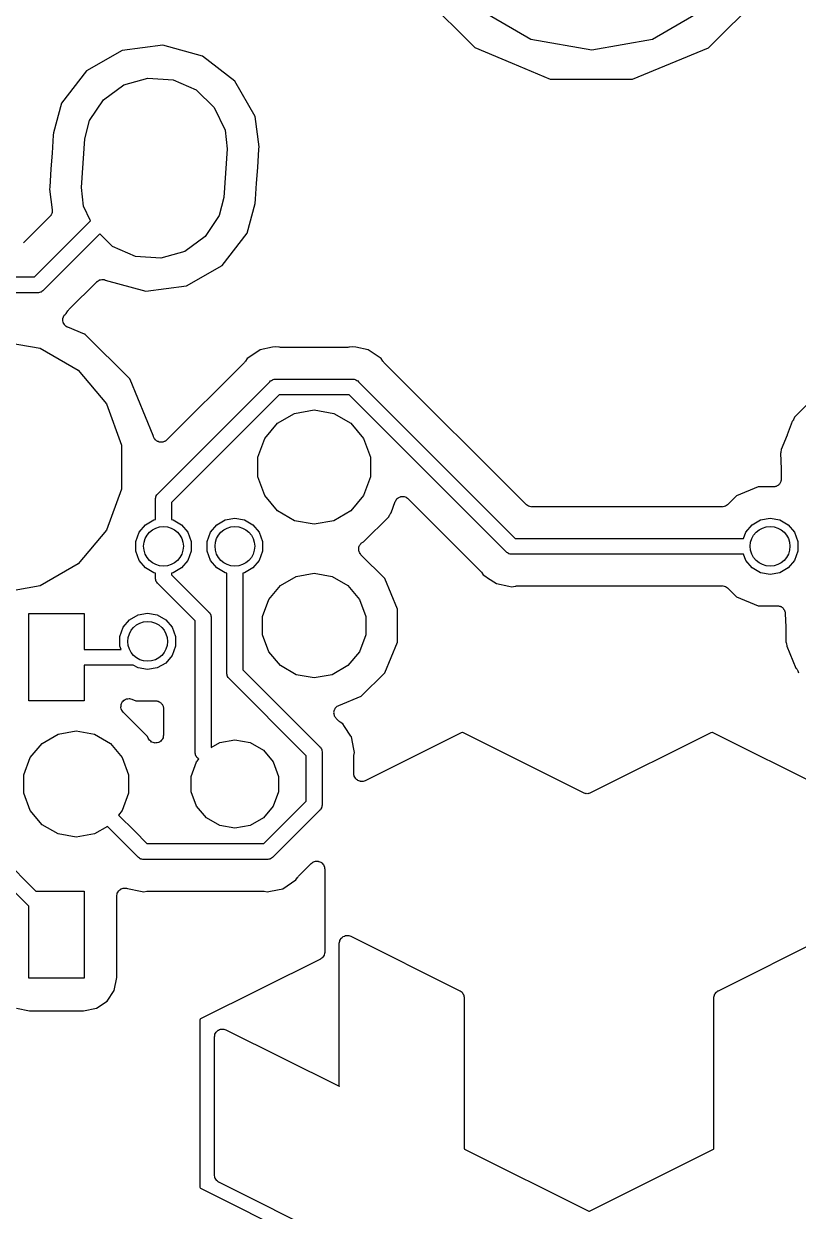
# Model space of a CAD drawing. Extents: x 240.1 to 314.9, y -176.2 to -102.8.
# Drawn here: x 287.45 to 299.85, y -141.47 to -122.44 of the extents above; entities that cross this region are included whole.
import ezdxf

# ---------------------------------------------------------------- set-up
doc = ezdxf.new("R2010")
doc.units = 0
doc.header["$MEASUREMENT"] = 0
doc.layers.add('BLACK', color=7, linetype='CONTINUOUS')

msp = doc.modelspace()

# ---------------------------------------------------------------- linework, layer by layer
at = {"layer": 'BLACK', "linetype": 'CONTINUOUS'}
for p, q in [((293.738, -121.886), (294.671, -122.819)), ((298.416, -122.822), (299.314, -121.924)), ((295.573, -122.687), (294.717, -122.193)), ((298.373, -122.193), (297.517, -122.687)), ((296.545, -122.858), (295.573, -122.687)), ((297.517, -122.687), (296.545, -122.858)), ((289.024, -122.864), (288.454, -123.191)), ((289.676, -122.781), (289.024, -122.864)), ((290.31, -122.953), (289.676, -122.781)), ((294.671, -122.819), (295.274, -123.069)), ((297.806, -123.073), (298.416, -122.823)), ((298.416, -122.823), (298.416, -122.822)), ((290.829, -123.354), (290.31, -122.953)), ((295.274, -123.069), (295.274, -123.069)), ((295.274, -123.069), (295.274, -123.069)), ((295.274, -123.069), (295.882, -123.323)), ((297.198, -123.325), (297.806, -123.073)), ((297.806, -123.073), (297.806, -123.073)), ((297.806, -123.073), (297.806, -123.073)), ((288.454, -123.191), (288.053, -123.71)), ((289.05, -123.417), (289.438, -123.306)), ((289.438, -123.306), (289.84, -123.334)), ((288.724, -123.655), (289.05, -123.417)), ((289.84, -123.334), (290.208, -123.497)), ((290.208, -123.497), (290.498, -123.777)), ((291.156, -123.924), (290.829, -123.354)), ((295.882, -123.323), (296.54, -123.323)), ((296.54, -123.323), (296.54, -123.323)), ((296.54, -123.323), (296.54, -123.323)), ((296.54, -123.323), (297.198, -123.325)), ((288.499, -123.989), (288.724, -123.655)), ((288.053, -123.71), (287.924, -124.184)), ((290.498, -123.777), (290.675, -124.139)), ((288.427, -124.282), (288.499, -123.989)), ((291.218, -124.411), (291.156, -123.924)), ((287.922, -124.22), (287.902, -124.51)), ((287.924, -124.184), (287.922, -124.22)), ((287.922, -124.22), (287.922, -124.22)), ((290.675, -124.139), (290.707, -124.439)), ((288.373, -125.061), (288.427, -124.282)), ((290.707, -124.439), (290.653, -125.218)), ((291.196, -124.737), (291.216, -124.447)), ((291.216, -124.447), (291.218, -124.411)), ((291.216, -124.447), (291.216, -124.447)), ((287.902, -124.51), (287.884, -124.763)), ((287.884, -124.763), (287.864, -125.053)), ((287.884, -124.763), (287.884, -124.763)), ((291.178, -124.99), (291.196, -124.737)), ((291.196, -124.737), (291.196, -124.737)), ((291.161, -125.247), (291.178, -124.99)), ((291.178, -124.99), (291.178, -124.99)), ((287.864, -125.053), (287.862, -125.089)), ((287.862, -125.089), (287.904, -125.418)), ((287.864, -125.053), (287.864, -125.053)), ((288.405, -125.361), (288.373, -125.061)), ((288.518, -125.593), (288.405, -125.361)), ((290.653, -125.218), (290.581, -125.511)), ((291.027, -125.79), (291.156, -125.316)), ((291.156, -125.316), (291.161, -125.247)), ((287.868, -125.524), (287.445, -125.947)), ((287.618, -126.492), (288.518, -125.593)), ((287.876, -125.513), (287.868, -125.524)), ((287.885, -125.503), (287.876, -125.513)), ((287.888, -125.495), (287.885, -125.503)), ((287.893, -125.488), (287.888, -125.495)), ((287.897, -125.475), (287.893, -125.488)), ((287.902, -125.462), (287.897, -125.475)), ((287.905, -125.445), (287.902, -125.454)), ((287.902, -125.454), (287.902, -125.462)), ((287.904, -125.418), (287.903, -125.432)), ((287.903, -125.432), (287.905, -125.445)), ((290.581, -125.511), (290.356, -125.845)), ((288.666, -125.804), (287.765, -126.705)), ((288.872, -126.003), (288.666, -125.804)), ((290.356, -125.845), (290.03, -126.083)), ((290.626, -126.309), (291.027, -125.79)), ((289.24, -126.166), (288.872, -126.003)), ((290.03, -126.083), (289.642, -126.194)), ((289.642, -126.194), (289.24, -126.166)), ((290.056, -126.636), (290.626, -126.309)), ((286.137, -126.492), (287.618, -126.492)), ((288.639, -126.555), (288.654, -126.544)), ((288.654, -126.544), (288.657, -126.544)), ((288.657, -126.544), (288.66, -126.542)), ((288.66, -126.542), (288.679, -126.538)), ((288.679, -126.538), (288.697, -126.533)), ((288.697, -126.533), (288.7, -126.533)), ((288.7, -126.533), (288.703, -126.533)), ((288.703, -126.533), (288.722, -126.535)), ((288.722, -126.535), (288.741, -126.537)), ((288.741, -126.537), (288.744, -126.538)), ((288.744, -126.538), (288.747, -126.539)), ((288.747, -126.539), (288.755, -126.543)), ((288.755, -126.543), (289.404, -126.719)), ((287.726, -126.736), (287.72, -126.737)), ((287.739, -126.726), (287.726, -126.736)), ((287.754, -126.718), (287.739, -126.726)), ((287.765, -126.705), (287.754, -126.718)), ((288.173, -127.015), (288.618, -126.57)), ((288.618, -126.57), (288.621, -126.568)), ((288.621, -126.568), (288.623, -126.566)), ((288.623, -126.566), (288.639, -126.555)), ((289.404, -126.719), (290.056, -126.636)), ((287.665, -126.746), (286.184, -126.746)), ((287.682, -126.747), (287.665, -126.746)), ((287.698, -126.743), (287.682, -126.747)), ((287.715, -126.74), (287.698, -126.743)), ((287.72, -126.737), (287.715, -126.74)), ((288.086, -127.131), (288.093, -127.114)), ((288.093, -127.114), (288.096, -127.111)), ((288.096, -127.111), (288.098, -127.107)), ((288.098, -127.107), (288.111, -127.095)), ((288.111, -127.095), (288.122, -127.082)), ((288.122, -127.082), (288.126, -127.079)), ((288.126, -127.079), (288.128, -127.078)), ((288.128, -127.078), (288.157, -127.034)), ((288.157, -127.034), (288.166, -127.025)), ((288.166, -127.025), (288.173, -127.015)), ((288.074, -127.19), (288.076, -127.173)), ((288.075, -127.195), (288.074, -127.19)), ((288.075, -127.199), (288.075, -127.195)), ((288.08, -127.216), (288.075, -127.199)), ((288.076, -127.155), (288.078, -127.151)), ((288.076, -127.173), (288.076, -127.155)), ((288.078, -127.146), (288.086, -127.131)), ((288.078, -127.151), (288.078, -127.146)), ((288.084, -127.233), (288.08, -127.216)), ((288.087, -127.237), (288.084, -127.233)), ((288.088, -127.241), (288.087, -127.237)), ((288.099, -127.255), (288.088, -127.241)), ((288.109, -127.27), (288.099, -127.255)), ((288.112, -127.272), (288.109, -127.27)), ((288.115, -127.276), (288.112, -127.272)), ((288.13, -127.285), (288.115, -127.276)), ((288.144, -127.296), (288.13, -127.285)), ((288.149, -127.297), (288.144, -127.296)), ((288.153, -127.299), (288.149, -127.297)), ((288.424, -127.409), (288.153, -127.299)), ((288.43, -127.413), (288.424, -127.409)), ((288.432, -127.414), (288.43, -127.413)), ((289.146, -128.128), (288.432, -127.414)), ((287.02, -127.515), (287.712, -127.637)), ((287.712, -127.637), (288.321, -127.989)), ((291.237, -127.66), (291.1, -127.751)), ((291.434, -127.621), (291.237, -127.66)), ((291.485, -127.611), (291.434, -127.621)), ((291.434, -127.621), (291.434, -127.621)), ((291.535, -127.621), (291.485, -127.611)), ((291.547, -127.621), (291.535, -127.621)), ((291.56, -127.623), (291.547, -127.621)), ((292.64, -127.623), (291.56, -127.623)), ((292.653, -127.621), (292.64, -127.623)), ((292.665, -127.621), (292.653, -127.621)), ((292.715, -127.611), (292.665, -127.621)), ((292.766, -127.621), (292.715, -127.611)), ((292.963, -127.66), (292.766, -127.621)), ((292.766, -127.621), (292.766, -127.621)), ((293.173, -127.8), (292.963, -127.66)), ((290.983, -127.862), (289.738, -129.106)), ((290.99, -127.852), (290.983, -127.862)), ((290.998, -127.843), (290.99, -127.852)), ((291.027, -127.8), (290.998, -127.843)), ((291.1, -127.751), (291.027, -127.8)), ((293.202, -127.843), (293.173, -127.8)), ((293.21, -127.852), (293.202, -127.843)), ((293.217, -127.862), (293.21, -127.852)), ((295.493, -130.138), (293.217, -127.862)), ((288.321, -127.989), (288.773, -128.528)), ((289.147, -128.13), (289.146, -128.128)), ((289.151, -128.137), (289.147, -128.13)), ((289.522, -129.032), (289.151, -128.137)), ((289.601, -129.962), (291.391, -128.172)), ((291.391, -128.172), (291.402, -128.159)), ((291.402, -128.159), (291.416, -128.151)), ((291.416, -128.151), (291.43, -128.141)), ((291.43, -128.141), (291.436, -128.14)), ((291.436, -128.14), (291.441, -128.137)), ((291.441, -128.137), (291.457, -128.134)), ((291.457, -128.134), (291.473, -128.13)), ((291.473, -128.13), (291.49, -128.131)), ((291.49, -128.131), (292.71, -128.131)), ((292.71, -128.131), (292.727, -128.13)), ((292.727, -128.13), (292.743, -128.134)), ((292.743, -128.134), (292.759, -128.137)), ((292.759, -128.137), (292.764, -128.14)), ((292.764, -128.14), (292.77, -128.141)), ((292.77, -128.141), (292.784, -128.151)), ((292.784, -128.151), (292.798, -128.159)), ((292.798, -128.159), (292.809, -128.172)), ((292.809, -128.172), (295.32, -130.683)), ((291.537, -128.385), (289.814, -130.108)), ((292.663, -128.385), (291.537, -128.385)), ((295.173, -130.896), (292.663, -128.385)), ((300.192, -128.346), (299.796, -128.742)), ((288.773, -128.528), (289.014, -129.188)), ((291.787, -128.68), (292.1, -128.625)), ((292.1, -128.625), (292.413, -128.68)), ((291.512, -128.839), (291.787, -128.68)), ((292.413, -128.68), (292.688, -128.839)), ((299.757, -128.809), (299.678, -129.026)), ((299.761, -128.806), (299.757, -128.809)), ((299.767, -128.796), (299.761, -128.806)), ((299.775, -128.787), (299.767, -128.796)), ((299.779, -128.777), (299.775, -128.787)), ((299.784, -128.769), (299.779, -128.777)), ((299.796, -128.742), (299.784, -128.769)), ((291.308, -129.083), (291.512, -128.839)), ((292.688, -128.839), (292.892, -129.083)), ((289.014, -129.188), (289.014, -129.892)), ((289.526, -129.051), (289.522, -129.032)), ((289.527, -129.053), (289.526, -129.051)), ((289.527, -129.055), (289.527, -129.053)), ((289.531, -129.065), (289.527, -129.055)), ((289.539, -129.077), (289.531, -129.065)), ((289.545, -129.089), (289.539, -129.077)), ((289.551, -129.095), (289.545, -129.089)), ((289.555, -129.102), (289.551, -129.095)), ((289.566, -129.111), (289.555, -129.102)), ((289.576, -129.121), (289.566, -129.111)), ((289.583, -129.124), (289.576, -129.121)), ((289.59, -129.129), (289.583, -129.124)), ((289.603, -129.133), (289.59, -129.129)), ((289.616, -129.139), (289.603, -129.133)), ((289.624, -129.14), (289.616, -129.139)), ((289.632, -129.142), (289.624, -129.14)), ((289.646, -129.142), (289.632, -129.142)), ((289.66, -129.143), (289.646, -129.142)), ((289.668, -129.141), (289.66, -129.143)), ((289.676, -129.14), (289.668, -129.141)), ((289.689, -129.135), (289.676, -129.14)), ((289.702, -129.132), (289.689, -129.135)), ((289.709, -129.127), (289.702, -129.132)), ((289.717, -129.124), (289.709, -129.127)), ((289.727, -129.114), (289.717, -129.124)), ((289.738, -129.106), (289.727, -129.114)), ((291.199, -129.381), (291.308, -129.083)), ((292.892, -129.083), (293.001, -129.381)), ((299.676, -129.031), (299.581, -129.26)), ((299.677, -129.028), (299.676, -129.031)), ((299.678, -129.026), (299.677, -129.028)), ((291.199, -129.699), (291.199, -129.381)), ((293.001, -129.381), (293.001, -129.699)), ((299.573, -129.311), (299.571, -129.319)), ((299.571, -129.319), (299.581, -129.567)), ((299.577, -129.29), (299.573, -129.311)), ((299.573, -129.311), (299.573, -129.311)), ((299.573, -129.311), (299.573, -129.311)), ((299.581, -129.268), (299.577, -129.29)), ((299.581, -129.26), (299.581, -129.268)), ((299.581, -129.268), (299.581, -129.268)), ((299.581, -129.268), (299.581, -129.268)), ((299.581, -129.567), (299.581, -129.57)), ((299.581, -129.57), (299.581, -129.572)), ((299.581, -129.572), (299.581, -129.731)), ((291.308, -129.997), (291.199, -129.699)), ((293.001, -129.699), (292.892, -129.997)), ((299.573, -129.774), (299.568, -129.784)), ((299.575, -129.763), (299.573, -129.774)), ((299.579, -129.753), (299.575, -129.763)), ((299.581, -129.731), (299.579, -129.741)), ((299.579, -129.741), (299.579, -129.753)), ((289.014, -129.892), (288.773, -130.552)), ((289.588, -129.973), (289.601, -129.962)), ((299.214, -129.857), (298.863, -130.003)), ((299.454, -129.857), (299.214, -129.857)), ((299.465, -129.856), (299.454, -129.857)), ((299.476, -129.856), (299.465, -129.856)), ((299.487, -129.852), (299.476, -129.856)), ((299.498, -129.85), (299.487, -129.852)), ((299.507, -129.844), (299.498, -129.85)), ((299.518, -129.84), (299.507, -129.844)), ((299.526, -129.833), (299.518, -129.84)), ((299.536, -129.828), (299.526, -129.833)), ((299.543, -129.819), (299.536, -129.828)), ((299.551, -129.812), (299.543, -129.819)), ((299.557, -129.803), (299.551, -129.812)), ((299.564, -129.794), (299.557, -129.803)), ((299.568, -129.784), (299.564, -129.794)), ((289.559, -130.045), (289.563, -130.028)), ((289.56, -130.061), (289.559, -130.045)), ((289.56, -130.17), (289.56, -130.061)), ((289.563, -130.028), (289.566, -130.012)), ((289.566, -130.012), (289.569, -130.007)), ((289.569, -130.007), (289.57, -130.001)), ((289.57, -130.001), (289.58, -129.987)), ((289.58, -129.987), (289.588, -129.973)), ((289.814, -130.108), (289.814, -130.381)), ((291.512, -130.241), (291.308, -129.997)), ((292.892, -129.997), (292.688, -130.241)), ((293.333, -130.271), (293.398, -130.094)), ((293.398, -130.094), (293.406, -130.079)), ((293.406, -130.079), (293.413, -130.064)), ((293.413, -130.064), (293.417, -130.06)), ((293.417, -130.06), (293.42, -130.056)), ((293.42, -130.056), (293.432, -130.045)), ((293.432, -130.045), (293.444, -130.033)), ((293.444, -130.033), (293.449, -130.031)), ((293.449, -130.031), (293.454, -130.027)), ((293.454, -130.027), (293.469, -130.022)), ((293.469, -130.022), (293.484, -130.015)), ((293.484, -130.015), (293.49, -130.014)), ((293.49, -130.014), (293.495, -130.012)), ((293.495, -130.012), (293.512, -130.012)), ((293.512, -130.012), (293.528, -130.011)), ((293.528, -130.011), (293.533, -130.012)), ((293.533, -130.012), (293.539, -130.012)), ((293.539, -130.012), (293.555, -130.018)), ((293.555, -130.018), (293.571, -130.022)), ((293.571, -130.022), (293.575, -130.026)), ((293.575, -130.026), (293.581, -130.027)), ((293.581, -130.027), (293.593, -130.038)), ((293.593, -130.038), (293.607, -130.048)), ((293.607, -130.048), (294.765, -131.206)), ((295.498, -130.141), (295.493, -130.138)), ((295.501, -130.145), (295.498, -130.141)), ((295.516, -130.154), (295.501, -130.145)), ((295.529, -130.163), (295.516, -130.154)), ((298.706, -130.154), (298.692, -130.163)), ((298.72, -130.145), (298.706, -130.154)), ((298.724, -130.141), (298.72, -130.145)), ((298.728, -130.138), (298.724, -130.141)), ((298.863, -130.003), (298.728, -130.138)), ((289.56, -130.381), (289.56, -130.17)), ((289.56, -130.17), (289.56, -130.17)), ((291.787, -130.4), (291.512, -130.241)), ((292.688, -130.241), (292.413, -130.4)), ((292.898, -130.734), (293.294, -130.338)), ((293.294, -130.338), (293.306, -130.311)), ((293.306, -130.311), (293.311, -130.303)), ((293.311, -130.303), (293.315, -130.293)), ((293.315, -130.293), (293.323, -130.284)), ((293.323, -130.284), (293.329, -130.274)), ((293.329, -130.274), (293.333, -130.271)), ((295.535, -130.165), (295.529, -130.163)), ((295.539, -130.167), (295.535, -130.165)), ((295.556, -130.17), (295.539, -130.167)), ((295.572, -130.175), (295.556, -130.17)), ((295.577, -130.174), (295.572, -130.175)), ((295.583, -130.175), (295.577, -130.174)), ((298.638, -130.175), (295.583, -130.175)), ((298.644, -130.174), (298.638, -130.175)), ((298.649, -130.175), (298.644, -130.174)), ((298.665, -130.17), (298.649, -130.175)), ((298.682, -130.167), (298.665, -130.17)), ((298.687, -130.165), (298.682, -130.167)), ((298.692, -130.163), (298.687, -130.165)), ((289.296, -130.584), (289.397, -130.464)), ((289.397, -130.464), (289.533, -130.386)), ((289.533, -130.386), (289.56, -130.381)), ((289.814, -130.381), (289.841, -130.386)), ((289.841, -130.386), (289.977, -130.464)), ((289.977, -130.464), (290.078, -130.584)), ((290.439, -130.584), (290.54, -130.464)), ((290.54, -130.464), (290.676, -130.386)), ((290.676, -130.386), (290.83, -130.359)), ((290.83, -130.359), (290.984, -130.386)), ((290.984, -130.386), (291.12, -130.464)), ((291.12, -130.464), (291.221, -130.584)), ((292.1, -130.455), (291.787, -130.4)), ((292.413, -130.4), (292.1, -130.455)), ((299.012, -130.584), (299.113, -130.464)), ((299.113, -130.464), (299.249, -130.386)), ((299.249, -130.386), (299.403, -130.359)), ((299.403, -130.359), (299.557, -130.386)), ((299.557, -130.386), (299.693, -130.464)), ((299.693, -130.464), (299.794, -130.584)), ((288.773, -130.552), (288.321, -131.091)), ((289.243, -130.732), (289.296, -130.584)), ((289.243, -130.888), (289.243, -130.732)), ((290.078, -130.584), (290.131, -130.732)), ((290.131, -130.732), (290.131, -130.888)), ((290.385, -130.732), (290.439, -130.584)), ((290.385, -130.888), (290.385, -130.732)), ((291.221, -130.584), (291.274, -130.732)), ((291.274, -130.732), (291.274, -130.888)), ((295.32, -130.683), (298.976, -130.683)), ((298.976, -130.683), (299.012, -130.584)), ((299.794, -130.584), (299.847, -130.732)), ((299.847, -130.732), (299.847, -130.888)), ((289.296, -131.036), (289.243, -130.888)), ((290.131, -130.888), (290.078, -131.036)), ((290.439, -131.036), (290.385, -130.888)), ((291.274, -130.888), (291.221, -131.036)), ((292.813, -130.866), (292.815, -130.852)), ((292.816, -130.874), (292.813, -130.866)), ((292.814, -130.838), (292.817, -130.83)), ((292.815, -130.852), (292.814, -130.838)), ((292.816, -130.882), (292.816, -130.874)), ((292.821, -130.895), (292.816, -130.882)), ((292.817, -130.822), (292.823, -130.809)), ((292.817, -130.83), (292.817, -130.822)), ((292.825, -130.908), (292.821, -130.895)), ((292.823, -130.809), (292.827, -130.796)), ((292.83, -130.915), (292.825, -130.908)), ((292.827, -130.796), (292.832, -130.789)), ((292.833, -130.923), (292.83, -130.915)), ((292.832, -130.789), (292.836, -130.782)), ((292.836, -130.782), (292.846, -130.772)), ((292.846, -130.772), (292.854, -130.761)), ((292.854, -130.761), (292.861, -130.756)), ((292.861, -130.756), (292.867, -130.75)), ((292.867, -130.75), (292.88, -130.745)), ((292.88, -130.745), (292.891, -130.737)), ((292.891, -130.737), (292.898, -130.734)), ((295.184, -130.909), (295.173, -130.896)), ((295.199, -130.917), (295.184, -130.909)), ((295.213, -130.927), (295.199, -130.917)), ((299.847, -130.888), (299.794, -131.036)), ((288.321, -131.091), (287.712, -131.443)), ((289.397, -131.156), (289.296, -131.036)), ((290.078, -131.036), (289.977, -131.156)), ((290.54, -131.156), (290.439, -131.036)), ((291.221, -131.036), (291.12, -131.156)), ((292.842, -130.933), (292.833, -130.923)), ((292.85, -130.944), (292.842, -130.933)), ((293.23, -131.325), (292.85, -130.944)), ((295.218, -130.928), (295.213, -130.927)), ((295.223, -130.931), (295.218, -130.928)), ((295.24, -130.934), (295.223, -130.931)), ((295.256, -130.938), (295.24, -130.934)), ((295.273, -130.937), (295.256, -130.938)), ((298.976, -130.937), (295.273, -130.937)), ((299.012, -131.036), (298.976, -130.937)), ((299.113, -131.156), (299.012, -131.036)), ((299.794, -131.036), (299.693, -131.156)), ((289.533, -131.234), (289.397, -131.156)), ((289.56, -131.239), (289.533, -131.234)), ((289.56, -131.312), (289.56, -131.239)), ((289.841, -131.234), (289.814, -131.239)), ((289.814, -131.239), (289.814, -131.265)), ((289.814, -131.265), (290.408, -131.859)), ((289.977, -131.156), (289.841, -131.234)), ((290.676, -131.234), (290.54, -131.156)), ((290.703, -131.239), (290.676, -131.234)), ((290.703, -132.836), (290.703, -131.239)), ((290.984, -131.234), (290.957, -131.239)), ((290.957, -131.239), (290.957, -132.789)), ((291.12, -131.156), (290.984, -131.234)), ((291.561, -131.438), (291.813, -131.292)), ((291.813, -131.292), (292.1, -131.242)), ((292.1, -131.242), (292.387, -131.292)), ((292.387, -131.292), (292.639, -131.438)), ((294.765, -131.206), (294.772, -131.216)), ((294.772, -131.216), (294.781, -131.225)), ((294.781, -131.225), (294.809, -131.268)), ((294.809, -131.268), (294.852, -131.296)), ((294.852, -131.296), (294.852, -131.296)), ((294.852, -131.296), (294.877, -131.313)), ((299.249, -131.234), (299.113, -131.156)), ((299.403, -131.261), (299.249, -131.234)), ((299.557, -131.234), (299.403, -131.261)), ((299.693, -131.156), (299.557, -131.234)), ((287.712, -131.443), (287.02, -131.565)), ((289.559, -131.329), (289.56, -131.312)), ((289.563, -131.346), (289.559, -131.329)), ((289.566, -131.362), (289.563, -131.346)), ((289.569, -131.367), (289.566, -131.362)), ((289.57, -131.373), (289.569, -131.367)), ((289.58, -131.386), (289.57, -131.373)), ((289.588, -131.401), (289.58, -131.386)), ((289.601, -131.412), (289.588, -131.401)), ((290.195, -132.006), (289.601, -131.412)), ((291.374, -131.661), (291.561, -131.438)), ((292.639, -131.438), (292.826, -131.661)), ((293.433, -131.815), (293.23, -131.325)), ((294.877, -131.313), (294.877, -131.313)), ((294.877, -131.313), (295.019, -131.408)), ((295.019, -131.408), (295.217, -131.447)), ((295.217, -131.447), (295.217, -131.447)), ((295.217, -131.447), (295.267, -131.457)), ((295.267, -131.457), (295.317, -131.447)), ((295.317, -131.447), (295.33, -131.447)), ((295.33, -131.447), (295.342, -131.445)), ((295.342, -131.445), (298.638, -131.445)), ((298.638, -131.445), (298.644, -131.446)), ((298.644, -131.446), (298.649, -131.445)), ((298.649, -131.445), (298.665, -131.45)), ((298.665, -131.45), (298.682, -131.453)), ((298.682, -131.453), (298.687, -131.455)), ((298.687, -131.455), (298.692, -131.457)), ((298.692, -131.457), (298.706, -131.466)), ((298.706, -131.466), (298.72, -131.475)), ((298.72, -131.475), (298.724, -131.479)), ((298.724, -131.479), (298.728, -131.482)), ((298.728, -131.482), (298.863, -131.617)), ((291.274, -131.934), (291.374, -131.661)), ((292.826, -131.661), (292.925, -131.934)), ((298.863, -131.617), (299.214, -131.762)), ((290.408, -131.859), (290.421, -131.87)), ((290.421, -131.87), (290.429, -131.885)), ((293.433, -132.345), (293.433, -131.815)), ((299.214, -131.762), (299.519, -131.762)), ((299.519, -131.762), (299.527, -131.764)), ((299.527, -131.764), (299.535, -131.764)), ((299.535, -131.764), (299.549, -131.768)), ((299.549, -131.768), (299.563, -131.77)), ((299.563, -131.77), (299.57, -131.774)), ((299.57, -131.774), (299.578, -131.777)), ((299.578, -131.777), (299.589, -131.785)), ((299.589, -131.785), (299.601, -131.792)), ((299.601, -131.792), (299.606, -131.798)), ((299.606, -131.798), (299.613, -131.803)), ((299.613, -131.803), (299.62, -131.815)), ((299.62, -131.815), (299.629, -131.826)), ((299.629, -131.826), (299.632, -131.834)), ((299.632, -131.834), (299.636, -131.841)), ((299.636, -131.841), (299.639, -131.854)), ((299.639, -131.854), (299.644, -131.867)), ((299.644, -131.867), (299.644, -131.876)), ((287.528, -133.286), (287.528, -131.889)), ((287.528, -131.889), (288.417, -131.889)), ((288.417, -131.889), (288.417, -132.461)), ((289.042, -132.108), (289.143, -131.988)), ((289.143, -131.988), (289.279, -131.91)), ((289.279, -131.91), (289.433, -131.883)), ((289.433, -131.883), (289.587, -131.91)), ((289.587, -131.91), (289.723, -131.988)), ((289.723, -131.988), (289.824, -132.108)), ((290.195, -134.106), (290.195, -132.006)), ((290.429, -131.885), (290.439, -131.898)), ((290.439, -131.898), (290.44, -131.904)), ((290.44, -131.904), (290.443, -131.909)), ((290.443, -131.909), (290.446, -131.925)), ((290.446, -131.925), (290.45, -131.942)), ((290.45, -131.942), (290.449, -131.959)), ((290.449, -131.959), (290.449, -134.033)), ((291.274, -132.226), (291.274, -131.934)), ((292.925, -131.934), (292.925, -132.226)), ((299.644, -131.876), (299.646, -131.884)), ((299.646, -131.884), (299.656, -132.108)), ((288.988, -132.256), (289.042, -132.108)), ((289.824, -132.108), (289.877, -132.256)), ((291.374, -132.499), (291.274, -132.226)), ((292.925, -132.226), (292.826, -132.499)), ((299.656, -132.108), (299.656, -132.111)), ((299.656, -132.111), (299.656, -132.114)), ((299.656, -132.114), (299.656, -132.345)), ((288.988, -132.412), (288.988, -132.256)), ((289.006, -132.461), (288.988, -132.412)), ((289.877, -132.412), (289.824, -132.56)), ((289.877, -132.256), (289.877, -132.412)), ((293.23, -132.835), (293.433, -132.345)), ((299.656, -132.345), (299.66, -132.354)), ((299.66, -132.354), (299.665, -132.376)), ((299.665, -132.376), (299.67, -132.397)), ((299.67, -132.397), (299.67, -132.409)), ((299.67, -132.409), (299.817, -132.763)), ((288.417, -132.461), (289.006, -132.461)), ((289.824, -132.56), (289.723, -132.68)), ((291.561, -132.722), (291.374, -132.499)), ((292.826, -132.499), (292.639, -132.722)), ((289.173, -132.715), (288.417, -132.715)), ((288.417, -132.715), (288.417, -133.286)), ((289.19, -132.716), (289.173, -132.715)), ((289.201, -132.713), (289.19, -132.716)), ((289.279, -132.758), (289.201, -132.713)), ((289.433, -132.785), (289.279, -132.758)), ((289.587, -132.758), (289.433, -132.785)), ((289.723, -132.68), (289.587, -132.758)), ((290.957, -132.789), (292.186, -134.018)), ((291.813, -132.868), (291.561, -132.722)), ((292.639, -132.722), (292.387, -132.868)), ((299.817, -132.763), (299.823, -132.768)), ((299.823, -132.768), (299.829, -132.777)), ((299.829, -132.777), (299.837, -132.785)), ((299.837, -132.785), (299.841, -132.796)), ((299.841, -132.796), (299.847, -132.805)), ((299.847, -132.805), (299.86, -132.835)), ((290.702, -132.853), (290.703, -132.836)), ((290.706, -132.87), (290.702, -132.853)), ((290.709, -132.886), (290.706, -132.87)), ((290.712, -132.891), (290.709, -132.886)), ((290.713, -132.897), (290.712, -132.891)), ((290.723, -132.91), (290.713, -132.897)), ((290.731, -132.925), (290.723, -132.91)), ((290.744, -132.936), (290.731, -132.925)), ((291.973, -134.165), (290.744, -132.936)), ((292.1, -132.918), (291.813, -132.868)), ((292.387, -132.868), (292.1, -132.918)), ((292.855, -133.21), (293.23, -132.835)), ((288.417, -133.286), (287.528, -133.286)), ((289.004, -133.388), (289.006, -133.369)), ((289.005, -133.391), (289.004, -133.388)), ((289.005, -133.394), (289.005, -133.391)), ((289.011, -133.412), (289.005, -133.394)), ((289.006, -133.369), (289.007, -133.35)), ((289.007, -133.35), (289.008, -133.347)), ((289.008, -133.344), (289.016, -133.327)), ((289.008, -133.347), (289.008, -133.344)), ((289.016, -133.327), (289.023, -133.309)), ((289.023, -133.309), (289.025, -133.307)), ((289.025, -133.307), (289.027, -133.304)), ((289.027, -133.304), (289.04, -133.291)), ((289.04, -133.291), (289.053, -133.276)), ((289.053, -133.276), (289.056, -133.275)), ((289.056, -133.275), (289.058, -133.273)), ((289.058, -133.273), (289.075, -133.265)), ((289.075, -133.265), (289.092, -133.256)), ((289.092, -133.256), (289.095, -133.256)), ((289.095, -133.256), (289.098, -133.255)), ((289.098, -133.255), (289.117, -133.253)), ((289.117, -133.253), (289.136, -133.25)), ((289.136, -133.25), (289.139, -133.251)), ((289.139, -133.251), (289.142, -133.251)), ((289.142, -133.251), (289.16, -133.256)), ((289.16, -133.256), (289.179, -133.26)), ((289.179, -133.26), (289.244, -133.286)), ((289.244, -133.286), (289.56, -133.286)), ((289.56, -133.286), (289.571, -133.288)), ((289.571, -133.288), (289.582, -133.288)), ((289.582, -133.288), (289.592, -133.292)), ((289.592, -133.292), (289.603, -133.294)), ((289.603, -133.294), (289.613, -133.3)), ((289.613, -133.3), (289.624, -133.304)), ((289.624, -133.304), (289.632, -133.311)), ((289.632, -133.311), (289.642, -133.316)), ((289.642, -133.316), (289.649, -133.325)), ((289.649, -133.325), (289.657, -133.332)), ((289.657, -133.332), (289.663, -133.341)), ((289.663, -133.341), (289.67, -133.35)), ((289.67, -133.35), (289.674, -133.36)), ((289.674, -133.36), (289.679, -133.37)), ((289.679, -133.37), (289.681, -133.381)), ((289.681, -133.381), (289.685, -133.391)), ((289.685, -133.391), (289.685, -133.403)), ((292.439, -133.405), (292.449, -133.395)), ((292.449, -133.395), (292.457, -133.384)), ((292.457, -133.384), (292.464, -133.379)), ((292.464, -133.379), (292.47, -133.373)), ((292.47, -133.373), (292.483, -133.367)), ((292.483, -133.367), (292.494, -133.36)), ((292.494, -133.36), (292.855, -133.21)), ((289.016, -133.431), (289.011, -133.412)), ((289.017, -133.433), (289.016, -133.431)), ((289.018, -133.436), (289.017, -133.433)), ((289.03, -133.451), (289.018, -133.436)), ((289.041, -133.467), (289.03, -133.451)), ((289.431, -133.857), (289.041, -133.467)), ((289.685, -133.403), (289.687, -133.413)), ((289.687, -133.413), (289.687, -133.836)), ((292.416, -133.488), (292.418, -133.475)), ((292.419, -133.496), (292.416, -133.488)), ((292.417, -133.461), (292.42, -133.453)), ((292.418, -133.475), (292.417, -133.461)), ((292.419, -133.505), (292.419, -133.496)), ((292.424, -133.518), (292.419, -133.505)), ((292.42, -133.444), (292.426, -133.432)), ((292.42, -133.453), (292.42, -133.444)), ((292.428, -133.531), (292.424, -133.518)), ((292.426, -133.432), (292.43, -133.419)), ((292.433, -133.538), (292.428, -133.531)), ((292.43, -133.419), (292.435, -133.412)), ((292.436, -133.546), (292.433, -133.538)), ((292.435, -133.412), (292.439, -133.405)), ((292.445, -133.556), (292.436, -133.546)), ((292.453, -133.567), (292.445, -133.556)), ((292.496, -133.61), (292.453, -133.567)), ((287.999, -133.82), (288.29, -133.769)), ((288.29, -133.769), (288.581, -133.82)), ((292.506, -133.617), (292.496, -133.61)), ((292.515, -133.626), (292.506, -133.617)), ((292.558, -133.654), (292.515, -133.626)), ((292.586, -133.697), (292.558, -133.654)), ((292.689, -133.85), (292.586, -133.697)), ((287.743, -133.968), (287.999, -133.82)), ((288.581, -133.82), (288.837, -133.968)), ((289.443, -133.885), (289.431, -133.857)), ((289.453, -133.901), (289.443, -133.885)), ((289.463, -133.918), (289.453, -133.901)), ((289.465, -133.92), (289.463, -133.918)), ((289.466, -133.922), (289.465, -133.92)), ((289.482, -133.934), (289.466, -133.922)), ((289.497, -133.946), (289.482, -133.934)), ((289.499, -133.947), (289.497, -133.946)), ((289.501, -133.949), (289.499, -133.947)), ((289.52, -133.955), (289.501, -133.949)), ((289.538, -133.961), (289.52, -133.955)), ((289.541, -133.961), (289.538, -133.961)), ((289.543, -133.962), (289.541, -133.961)), ((289.563, -133.961), (289.543, -133.962)), ((289.582, -133.961), (289.563, -133.961)), ((289.585, -133.961), (289.582, -133.961)), ((289.587, -133.96), (289.585, -133.961)), ((289.605, -133.953), (289.587, -133.96)), ((289.624, -133.946), (289.605, -133.953)), ((289.626, -133.945), (289.624, -133.946)), ((289.628, -133.944), (289.626, -133.945)), ((289.642, -133.93), (289.628, -133.944)), ((289.657, -133.918), (289.642, -133.93)), ((289.659, -133.916), (289.657, -133.918)), ((289.661, -133.914), (289.659, -133.916)), ((289.67, -133.897), (289.661, -133.914)), ((289.679, -133.88), (289.67, -133.897)), ((289.68, -133.877), (289.679, -133.88)), ((289.681, -133.875), (289.68, -133.877)), ((289.684, -133.855), (289.681, -133.875)), ((289.687, -133.836), (289.684, -133.855)), ((290.449, -134.033), (290.587, -133.953)), ((290.587, -133.953), (290.83, -133.911)), ((290.83, -133.911), (291.073, -133.953)), ((291.073, -133.953), (291.286, -134.077)), ((292.698, -133.864), (292.689, -133.85)), ((292.689, -133.85), (292.689, -133.85)), ((292.737, -134.062), (292.698, -133.864)), ((294.455, -133.798), (292.919, -134.566)), ((294.474, -133.794), (294.455, -133.798)), ((294.481, -133.796), (294.474, -133.794)), ((296.413, -134.762), (294.481, -133.796)), ((298.455, -133.798), (296.527, -134.762)), ((298.474, -133.794), (298.455, -133.798)), ((298.481, -133.796), (298.474, -133.794)), ((300.661, -134.885), (298.481, -133.796)), ((287.553, -134.194), (287.743, -133.968)), ((288.837, -133.968), (289.027, -134.194)), ((290.194, -134.123), (290.195, -134.106)), ((290.198, -134.14), (290.194, -134.123)), ((290.201, -134.156), (290.198, -134.14)), ((290.204, -134.161), (290.201, -134.156)), ((291.286, -134.077), (291.444, -134.265)), ((292.186, -134.018), (292.199, -134.029)), ((292.199, -134.029), (292.207, -134.044)), ((292.207, -134.044), (292.217, -134.057)), ((292.217, -134.057), (292.218, -134.063)), ((292.218, -134.063), (292.221, -134.068)), ((292.221, -134.068), (292.224, -134.084)), ((292.224, -134.084), (292.228, -134.101)), ((292.228, -134.101), (292.227, -134.118)), ((292.227, -134.118), (292.227, -134.942)), ((292.747, -134.112), (292.737, -134.062)), ((292.737, -134.062), (292.737, -134.062)), ((292.737, -134.162), (292.747, -134.112)), ((287.452, -134.472), (287.553, -134.194)), ((289.027, -134.194), (289.128, -134.472)), ((290.131, -134.497), (290.216, -134.265)), ((290.205, -134.166), (290.204, -134.161)), ((290.215, -134.18), (290.205, -134.166)), ((290.223, -134.195), (290.215, -134.18)), ((290.216, -134.265), (290.252, -134.222)), ((290.236, -134.206), (290.223, -134.195)), ((290.252, -134.222), (290.236, -134.206)), ((291.444, -134.265), (291.529, -134.497)), ((291.973, -134.895), (291.973, -134.165)), ((292.735, -134.187), (292.737, -134.175)), ((292.735, -134.452), (292.735, -134.187)), ((292.737, -134.175), (292.737, -134.162)), ((287.452, -134.768), (287.452, -134.472)), ((289.128, -134.472), (289.128, -134.768)), ((290.131, -134.743), (290.131, -134.497)), ((291.529, -134.497), (291.529, -134.743)), ((292.738, -134.47), (292.735, -134.452)), ((292.74, -134.488), (292.738, -134.47)), ((292.742, -134.492), (292.74, -134.488)), ((292.743, -134.495), (292.742, -134.492)), ((292.752, -134.511), (292.743, -134.495)), ((292.76, -134.528), (292.752, -134.511)), ((292.763, -134.53), (292.76, -134.528)), ((292.765, -134.534), (292.763, -134.53)), ((292.779, -134.545), (292.765, -134.534)), ((292.792, -134.558), (292.779, -134.545)), ((292.796, -134.56), (292.792, -134.558)), ((292.798, -134.562), (292.796, -134.56)), ((292.816, -134.568), (292.798, -134.562)), ((292.832, -134.576), (292.816, -134.568)), ((292.836, -134.576), (292.832, -134.576)), ((292.84, -134.577), (292.836, -134.576)), ((292.858, -134.577), (292.84, -134.577)), ((292.877, -134.578), (292.858, -134.577)), ((292.88, -134.577), (292.877, -134.578)), ((292.884, -134.577), (292.88, -134.577)), ((292.901, -134.571), (292.884, -134.577)), ((292.919, -134.566), (292.901, -134.571)), ((287.553, -135.046), (287.452, -134.768)), ((289.128, -134.768), (289.027, -135.046)), ((290.216, -134.975), (290.131, -134.743)), ((291.296, -135.573), (291.973, -134.895)), ((291.529, -134.743), (291.444, -134.975)), ((296.427, -134.766), (296.413, -134.762)), ((296.44, -134.772), (296.427, -134.766)), ((296.448, -134.772), (296.44, -134.772)), ((296.455, -134.774), (296.448, -134.772)), ((296.47, -134.773), (296.455, -134.774)), ((296.485, -134.774), (296.47, -134.773)), ((296.492, -134.772), (296.485, -134.774)), ((296.5, -134.772), (296.492, -134.772)), ((296.513, -134.766), (296.5, -134.772)), ((296.527, -134.762), (296.513, -134.766)), ((287.743, -135.272), (287.553, -135.046)), ((289.027, -135.046), (288.967, -135.117)), ((290.374, -135.163), (290.216, -134.975)), ((291.444, -134.975), (291.286, -135.163)), ((292.186, -135.041), (291.442, -135.785)), ((292.199, -135.031), (292.186, -135.041)), ((292.207, -135.016), (292.199, -135.031)), ((292.217, -135.002), (292.207, -135.016)), ((292.218, -134.997), (292.217, -135.002)), ((292.221, -134.992), (292.218, -134.997)), ((292.224, -134.975), (292.221, -134.992)), ((292.228, -134.959), (292.224, -134.975)), ((292.227, -134.942), (292.228, -134.959)), ((287.999, -135.42), (287.743, -135.272)), ((288.79, -135.299), (288.581, -135.42)), ((289.046, -135.556), (288.79, -135.299)), ((288.967, -135.117), (289.226, -135.376)), ((290.587, -135.286), (290.374, -135.163)), ((290.83, -135.329), (290.587, -135.286)), ((291.073, -135.286), (290.83, -135.329)), ((291.286, -135.163), (291.073, -135.286)), ((288.29, -135.471), (287.999, -135.42)), ((288.581, -135.42), (288.29, -135.471)), ((289.226, -135.376), (289.226, -135.376)), ((289.226, -135.376), (289.422, -135.573)), ((289.276, -135.785), (289.046, -135.556)), ((289.046, -135.556), (289.046, -135.556)), ((289.422, -135.573), (291.296, -135.573)), ((287.114, -135.804), (287.644, -136.334)), ((289.287, -135.798), (289.276, -135.785)), ((289.301, -135.807), (289.287, -135.798)), ((289.315, -135.816), (289.301, -135.807)), ((289.32, -135.818), (289.315, -135.816)), ((289.325, -135.821), (289.32, -135.818)), ((289.342, -135.824), (289.325, -135.821)), ((289.358, -135.828), (289.342, -135.824)), ((289.375, -135.827), (289.358, -135.828)), ((291.343, -135.827), (289.375, -135.827)), ((291.359, -135.828), (291.343, -135.827)), ((291.376, -135.824), (291.359, -135.828)), ((291.392, -135.821), (291.376, -135.824)), ((291.397, -135.818), (291.392, -135.821)), ((291.403, -135.816), (291.397, -135.818)), ((291.416, -135.807), (291.403, -135.816)), ((291.431, -135.798), (291.416, -135.807)), ((291.442, -135.785), (291.431, -135.798)), ((292.079, -135.872), (292.085, -135.87)), ((292.085, -135.87), (292.089, -135.867)), ((292.089, -135.867), (292.105, -135.863)), ((292.105, -135.863), (292.121, -135.857)), ((292.121, -135.857), (292.127, -135.857)), ((292.127, -135.857), (292.132, -135.856)), ((292.132, -135.856), (292.148, -135.857)), ((292.148, -135.857), (292.165, -135.857)), ((292.165, -135.857), (292.17, -135.859)), ((292.17, -135.859), (292.176, -135.86)), ((292.176, -135.86), (292.191, -135.867)), ((292.191, -135.867), (292.207, -135.872)), ((287.528, -136.578), (286.967, -136.017)), ((291.85, -136.095), (292.053, -135.892)), ((292.053, -135.892), (292.067, -135.883)), ((292.067, -135.883), (292.079, -135.872)), ((292.207, -135.872), (292.211, -135.876)), ((292.211, -135.876), (292.216, -135.878)), ((292.216, -135.878), (292.228, -135.89)), ((292.228, -135.89), (292.24, -135.901)), ((292.24, -135.901), (292.243, -135.905)), ((292.243, -135.905), (292.247, -135.909)), ((292.247, -135.909), (292.254, -135.924)), ((292.254, -135.924), (292.262, -135.939)), ((292.262, -135.939), (292.263, -135.944)), ((292.263, -135.944), (292.266, -135.949)), ((292.266, -135.949), (292.267, -135.966)), ((292.267, -135.966), (292.27, -135.982)), ((292.27, -135.982), (292.27, -137.312)), ((291.596, -136.298), (291.806, -136.157)), ((291.806, -136.157), (291.834, -136.115)), ((291.834, -136.115), (291.843, -136.106)), ((291.843, -136.106), (291.85, -136.095)), ((287.644, -136.334), (288.417, -136.334)), ((288.417, -136.334), (288.417, -137.731)), ((288.937, -136.412), (288.938, -136.408)), ((288.937, -137.719), (288.937, -136.412)), ((288.938, -136.404), (288.942, -136.386)), ((288.938, -136.408), (288.938, -136.404)), ((288.942, -136.386), (288.945, -136.369)), ((288.945, -136.369), (288.947, -136.365)), ((288.947, -136.365), (288.948, -136.361)), ((288.948, -136.361), (288.958, -136.346)), ((288.958, -136.346), (288.967, -136.33)), ((288.967, -136.33), (288.97, -136.328)), ((288.97, -136.328), (288.973, -136.324)), ((288.973, -136.324), (288.987, -136.314)), ((288.987, -136.314), (289.001, -136.302)), ((289.001, -136.302), (289.005, -136.301)), ((289.005, -136.301), (289.008, -136.298)), ((289.008, -136.298), (289.026, -136.293)), ((289.026, -136.293), (289.042, -136.287)), ((289.042, -136.287), (289.047, -136.287)), ((289.047, -136.287), (289.051, -136.286)), ((289.051, -136.286), (289.069, -136.287)), ((289.069, -136.287), (289.086, -136.287)), ((289.086, -136.287), (289.09, -136.288)), ((289.09, -136.288), (289.095, -136.289)), ((289.095, -136.289), (289.109, -136.295)), ((289.109, -136.295), (289.319, -136.337)), ((289.319, -136.337), (289.319, -136.337)), ((289.319, -136.337), (289.37, -136.347)), ((289.37, -136.347), (289.42, -136.337)), ((289.42, -136.337), (289.432, -136.337)), ((289.432, -136.337), (289.445, -136.335)), ((289.445, -136.335), (291.273, -136.335)), ((291.273, -136.335), (291.285, -136.337)), ((291.285, -136.337), (291.298, -136.337)), ((291.298, -136.337), (291.348, -136.347)), ((291.348, -136.347), (291.398, -136.337)), ((291.398, -136.337), (291.596, -136.298)), ((291.398, -136.337), (291.398, -136.337)), ((287.528, -137.731), (287.528, -136.578)), ((292.503, -137.172), (292.507, -137.154)), ((292.503, -139.458), (292.503, -137.172)), ((292.507, -137.154), (292.509, -137.135)), ((292.509, -137.135), (292.51, -137.132)), ((292.51, -137.132), (292.511, -137.128)), ((292.511, -137.128), (292.52, -137.112)), ((292.52, -137.112), (292.528, -137.096)), ((292.528, -137.096), (292.531, -137.093)), ((292.531, -137.093), (292.533, -137.09)), ((292.533, -137.09), (292.547, -137.078)), ((292.547, -137.078), (292.561, -137.066)), ((292.561, -137.066), (292.564, -137.064)), ((292.564, -137.064), (292.567, -137.062)), ((292.567, -137.062), (292.584, -137.055)), ((292.584, -137.055), (292.601, -137.048)), ((292.601, -137.048), (292.605, -137.048)), ((292.605, -137.048), (292.608, -137.047)), ((292.608, -137.047), (292.627, -137.047)), ((292.627, -137.047), (292.645, -137.045)), ((292.645, -137.045), (292.649, -137.047)), ((292.649, -137.047), (292.653, -137.047)), ((292.653, -137.047), (292.67, -137.053)), ((292.67, -137.053), (292.687, -137.058)), ((292.687, -137.058), (294.433, -137.931)), ((298.574, -137.931), (300.32, -137.058)), ((292.249, -137.377), (292.24, -137.393)), ((292.26, -137.362), (292.249, -137.377)), ((292.262, -137.355), (292.26, -137.358)), ((292.26, -137.358), (292.26, -137.362)), ((292.266, -137.337), (292.262, -137.355)), ((292.27, -137.319), (292.266, -137.337)), ((292.27, -137.312), (292.269, -137.315)), ((292.269, -137.315), (292.27, -137.319)), ((292.2, -137.425), (290.281, -138.384)), ((292.203, -137.423), (292.2, -137.425)), ((292.207, -137.421), (292.203, -137.423)), ((292.221, -137.41), (292.207, -137.421)), ((292.235, -137.399), (292.221, -137.41)), ((292.237, -137.396), (292.235, -137.399)), ((292.24, -137.393), (292.237, -137.396)), ((288.417, -137.731), (287.528, -137.731)), ((288.896, -137.93), (288.937, -137.719)), ((288.783, -138.098), (288.896, -137.93)), ((294.433, -137.931), (294.436, -137.933)), ((294.436, -137.933), (294.44, -137.935)), ((294.44, -137.935), (294.454, -137.946)), ((294.454, -137.946), (294.469, -137.957)), ((294.469, -137.957), (294.471, -137.96)), ((294.471, -137.96), (294.474, -137.963)), ((294.474, -137.963), (294.483, -137.979)), ((298.524, -137.979), (298.533, -137.963)), ((298.533, -137.963), (298.536, -137.96)), ((298.536, -137.96), (298.538, -137.957)), ((298.538, -137.957), (298.553, -137.946)), ((298.553, -137.946), (298.567, -137.935)), ((298.567, -137.935), (298.571, -137.933)), ((298.571, -137.933), (298.574, -137.931)), ((288.615, -138.21), (288.783, -138.098)), ((294.483, -137.979), (294.493, -137.994)), ((294.493, -137.994), (294.494, -137.998)), ((294.494, -137.998), (294.496, -138.001)), ((294.496, -138.001), (294.499, -138.019)), ((294.499, -138.019), (294.503, -138.037)), ((294.503, -138.037), (294.503, -138.041)), ((294.503, -138.041), (294.503, -138.045)), ((294.503, -138.045), (294.503, -140.46)), ((298.503, -138.045), (298.504, -138.041)), ((298.503, -140.462), (298.503, -138.045)), ((298.504, -138.037), (298.508, -138.019)), ((298.504, -138.041), (298.504, -138.037)), ((298.508, -138.019), (298.511, -138.001)), ((298.511, -138.001), (298.513, -137.998)), ((298.513, -137.998), (298.514, -137.994)), ((298.514, -137.994), (298.524, -137.979)), ((287.33, -138.21), (287.541, -138.252)), ((287.541, -138.252), (288.404, -138.252)), ((288.404, -138.252), (288.615, -138.21)), ((290.271, -138.393), (290.27, -138.4)), ((290.27, -138.4), (290.27, -141.077)), ((290.272, -138.392), (290.271, -138.393)), ((290.281, -138.384), (290.272, -138.392)), ((290.503, -138.672), (290.507, -138.654)), ((290.503, -140.888), (290.503, -138.672)), ((290.507, -138.654), (290.509, -138.635)), ((290.509, -138.635), (290.51, -138.632)), ((290.51, -138.632), (290.511, -138.628)), ((290.511, -138.628), (290.52, -138.612)), ((290.52, -138.612), (290.528, -138.596)), ((290.528, -138.596), (290.531, -138.593)), ((290.531, -138.593), (290.533, -138.59)), ((290.533, -138.59), (290.547, -138.578)), ((290.547, -138.578), (290.561, -138.566)), ((290.561, -138.566), (290.564, -138.564)), ((290.564, -138.564), (290.567, -138.562)), ((290.567, -138.562), (290.584, -138.555)), ((290.584, -138.555), (290.601, -138.548)), ((290.601, -138.548), (290.605, -138.548)), ((290.605, -138.548), (290.608, -138.547)), ((290.608, -138.547), (290.627, -138.547)), ((290.627, -138.547), (290.645, -138.545)), ((290.645, -138.545), (290.649, -138.547)), ((290.649, -138.547), (290.653, -138.547)), ((290.653, -138.547), (290.67, -138.553)), ((290.67, -138.553), (290.687, -138.558)), ((290.687, -138.558), (292.498, -139.463)), ((292.498, -139.463), (292.502, -139.465)), ((292.502, -139.465), (292.503, -139.458)), ((294.503, -140.46), (294.504, -140.466)), ((294.504, -140.466), (294.506, -140.467)), ((294.506, -140.467), (294.507, -140.468)), ((294.507, -140.468), (296.498, -141.463)), ((296.508, -141.464), (298.498, -140.469)), ((298.498, -140.469), (298.503, -140.466)), ((298.503, -140.464), (298.503, -140.462)), ((298.503, -140.466), (298.503, -140.464)), ((290.504, -140.891), (290.503, -140.888)), ((290.504, -140.895), (290.504, -140.891)), ((290.508, -140.913), (290.504, -140.895)), ((290.511, -140.931), (290.508, -140.913)), ((290.513, -140.934), (290.511, -140.931)), ((290.514, -140.938), (290.513, -140.934)), ((290.524, -140.953), (290.514, -140.938)), ((290.533, -140.969), (290.524, -140.953)), ((290.536, -140.972), (290.533, -140.969)), ((290.538, -140.975), (290.536, -140.972)), ((290.553, -140.986), (290.538, -140.975)), ((290.567, -140.998), (290.553, -140.986)), ((290.571, -140.999), (290.567, -140.998)), ((290.574, -141.001), (290.571, -140.999)), ((292.5, -141.964), (290.574, -141.001)), ((290.27, -141.077), (290.272, -141.089)), ((290.272, -141.089), (290.273, -141.09)), ((290.273, -141.09), (290.279, -141.095)), ((290.279, -141.095), (292.2, -142.055)), ((296.498, -141.463), (296.504, -141.465)), ((296.504, -141.465), (296.505, -141.465)), ((296.505, -141.465), (296.508, -141.464))]:
    msp.add_line(p, q, dxfattribs=at)
at = {"layer": 'BLACK'}
for centre in [(289.687, -130.81), (290.83, -130.81), (299.403, -130.81), (289.433, -132.334)]:
    msp.add_circle(centre, 0.318, dxfattribs=at)

doc.saveas('drawing.dxf')
